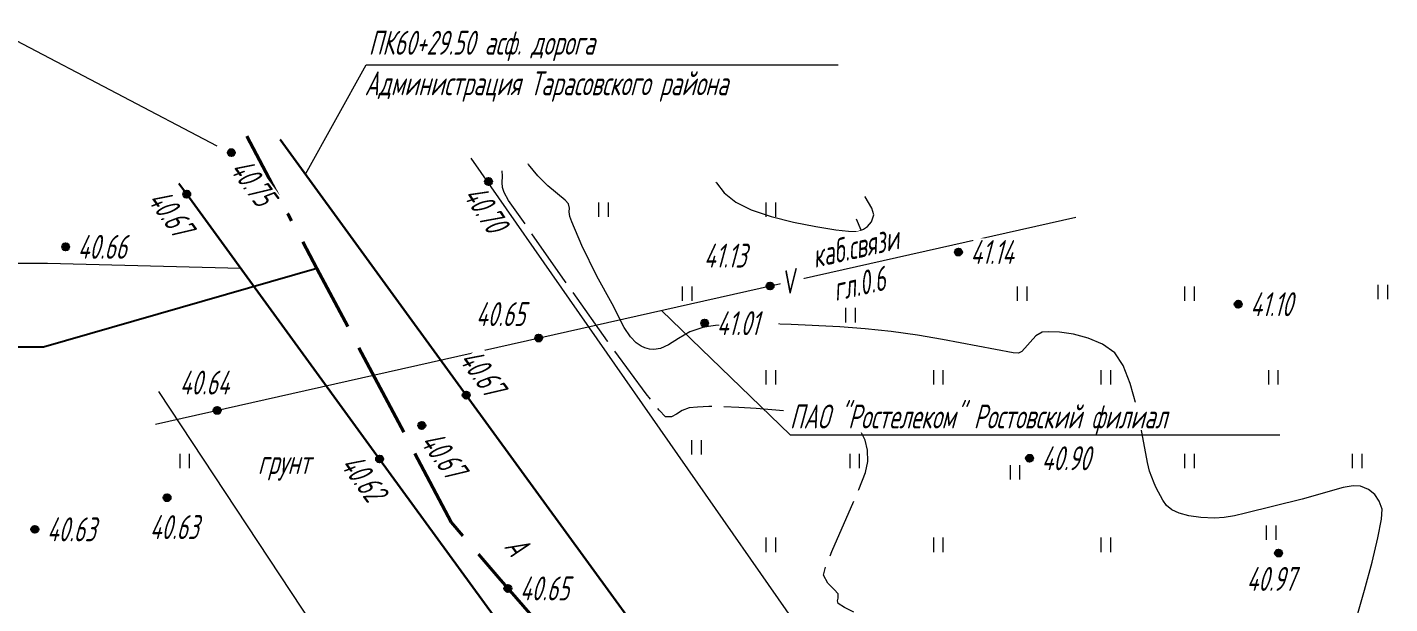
# Model space of a CAD drawing. Extents: x 2208637 to 2213412, y 575334 to 577367.
# Drawn here: x 2211174.4 to 2211231.4, y 576857.3 to 576881.4 of the extents above; entities that cross this region are included whole.
import ezdxf
from ezdxf.enums import TextEntityAlignment as Align

# ---------------------------------------------------------------- set-up
doc = ezdxf.new("R2010")
doc.units = 0
doc.header["$LTSCALE"] = 0.5
doc.linetypes.add('500_122_1_2', pattern=[10, 8, -2])
doc.linetypes.add('500_329_3', pattern=[6, 5, -1])
doc.layers.get('0').update_dxf_attribs({"lineweight": 25})
for name, color, linetype, lineweight in [('ИИ_ГАЗОПРОВОДЫ', 150, 'Continuous', 25), ('ИИ_ГОРИЗОНТАЛИ_ОСН', 32, 'Continuous', 15), ('ИИ_ДОРОГИ_АД', 7, 'Continuous', 25), ('ИИ_КАБЕЛЯ_СВЯЗИ', 212, 'Continuous', 25), ('ИИ_ОТМЕТКИ', 7, 'Continuous', 25), ('ИИ_УГОДЬЯ', 7, 'Continuous', 25)]:
    doc.layers.add(name, color=color, linetype=linetype, lineweight=lineweight)
doc.styles.add('BM431', font='', dxfattribs={"height": 1})
doc.styles.add('GOST 2.304', font='cs_gost2304.shx', dxfattribs={"width": 0.8, "oblique": 15})
doc.styles.get('BM431').set_extended_font_data('bm431', italic=True)
doc.linetypes.add('500_132_1', pattern='A,4,[3,Topography.shx,S=2.5,R=0,X=0,Y=0],4,-2', length=10)

# ---------------------------------------------------------------- blocks, each defined once
blk = doc.blocks.new('500_329_6')
at = {"color": 0, "linetype": 'Continuous', "lineweight": -2}
blk.add_lwpolyline([(0, 0), (1, 0)], dxfattribs=at)
blk = doc.blocks.new('500_401')
at = {"color": 0, "linetype": 'Continuous', "lineweight": -2}
for points in [[(-0.4, 0), (-0.4, 1.2)], [(0.4, 0), (0.4, 1.2)]]:
    blk.add_lwpolyline(points, dxfattribs=at)
blk = doc.blocks.new('500_330_1')
at = {"linetype": 'Continuous', "lineweight": -2}
h = blk.add_hatch(color=0, dxfattribs=at)
h.dxf.hatch_style = 1
edge = h.paths.add_edge_path()
edge.add_arc((0, 0), 0.3, 0, 360)
at = {"color": 0, "linetype": 'Continuous', "lineweight": -2}
blk.add_circle((0, 0), 0.3, dxfattribs=at)
at = {"color": 0, "linetype": 'Continuous', "lineweight": -2, "style": 'GOST 2.304', "flags": 1}
for tag, p in [('Номер', (-1, -1)), ('Номер_рабочей_станции', (-1, -3.5))]:
    blk.add_attdef(tag, text='', height=2, dxfattribs=at).set_placement(p, align=Align.RIGHT)
at = {"color": 0, "linetype": 'Continuous', "lineweight": -2, "style": 'GOST 2.304'}
blk.add_attdef('Высота', (1, -1), '', height=2, dxfattribs=at)
at = {"color": 0, "linetype": 'Continuous', "lineweight": -2, "style": 'GOST 2.304', "flags": 1}
blk.add_attdef('Код', (0, -3.5), '', height=2, dxfattribs=at)
blk = doc.blocks.new('*U64')
at = {"color": 0, "linetype": 'Continuous', "lineweight": -2, "style": 'BM431'}
for tag, p in [('Характеристика', (3, 1.5)), ('Глубина', (3, -3.5))]:
    blk.add_attdef(tag, p, '', height=2, dxfattribs=at)
at = {"color": 7, "linetype": 'Continuous', "lineweight": -2, "true_color": 0xffffff}
blk.add_wipeout([(0, 1.1), (0, -1.1), (1.6, -1.1), (1.6, 1.1)], dxfattribs=at)
at = {"color": 0, "linetype": 'Continuous', "lineweight": -2, "style": 'BM431'}
blk.add_attdef('Индекс_назначения', text='', height=2, dxfattribs=at).set_placement((0, 0), align=Align.MIDDLE_LEFT)

msp = doc.modelspace()

# ---------------------------------------------------------------- linework, layer by layer
at = {"layer": 'ИИ_ГАЗОПРОВОДЫ', "linetype": '500_122_1_2', "lineweight": 40, "elevation": 629.549, "flags": 128}
msp.add_lwpolyline([(2211183.591, 576876.872), (2211186.516, 576871.351), (2211192.136, 576860.751), (2211194.105, 576858.431), (2211205.965, 576844.89), (2211213.428, 576836.486), (2211217.544, 576831.882), (2211223.02, 576825.757), (2211232.134, 576816.04), (2211236.684, 576811.279), (2211241.977, 576805.703), (2211251.484, 576795.729), (2211263.068, 576783.571), (2211267.382, 576779.049)], dxfattribs=at)
at = {"layer": 'ИИ_ГАЗОПРОВОДЫ', "flags": 128}
msp.add_lwpolyline([(2211186.516, 576871.351), (2211175.092, 576868.054), (2211135.89, 576868.054)], dxfattribs=at)
at = {"layer": 'ИИ_ГОРИЗОНТАЛИ_ОСН', "color": 32, "linetype": '500_329_3', "lineweight": 20, "elevation": 40.75, "flags": 128}
msp.add_lwpolyline([(2211212.17, 576847.898), (2211212.304, 576848.159), (2211212.62, 576848.568), (2211213.172, 576849.053), (2211213.994, 576849.571), (2211214.862, 576849.998), (2211216.297, 576850.613), (2211216.647, 576850.818), (2211216.897, 576851.11), (2211217.072, 576851.383), (2211217.371, 576851.916), (2211217.782, 576852.536), (2211217.882, 576852.751), (2211217.912, 576852.924), (2211217.906, 576853.074), (2211217.852, 576853.188), (2211217.511, 576853.254), (2211217.403, 576853.388), (2211217.287, 576853.588), (2211217.108, 576853.778), (2211216.878, 576853.871), (2211215.179, 576854.335), (2211214.436, 576854.56), (2211213.684, 576854.824), (2211212.23, 576855.44), (2211210.47, 576856.249), (2211208.971, 576856.975), (2211208.572, 576857.181), (2211208.304, 576857.343), (2211208.278, 576857.456), (2211208.303, 576857.571), (2211208.302, 576857.746), (2211208.133, 576857.938), (2211207.866, 576858.198), (2211207.698, 576858.537), (2211207.783, 576858.884), (2211208.04, 576859.524), (2211209.17, 576862.108), (2211209.441, 576862.823), (2211209.547, 576863.283), (2211209.525, 576863.76), (2211209.438, 576864.168), (2211209.257, 576864.522), (2211208.955, 576864.838), (2211208.566, 576865.019), (2211207.951, 576865.164), (2211207.192, 576865.277), (2211206.371, 576865.366), (2211204.875, 576865.492), (2211204.155, 576865.543), (2211203.489, 576865.57), (2211202.905, 576865.575), (2211202.427, 576865.558), (2211202.08, 576865.52), (2211201.785, 576865.413), (2211201.55, 576865.264), (2211201.333, 576865.15), (2211201.092, 576865.148), (2211200.825, 576865.422), (2211200.286, 576866.108), (2211198.667, 576868.313), (2211196.795, 576870.943), (2211194.531, 576874.193), (2211194.342, 576874.528), (2211194.276, 576874.727), (2211194.259, 576874.94), (2211194.273, 576875.197), (2211194.267, 576875.483), (2211194.189, 576875.788), (2211194.149, 576875.841)], dxfattribs=at)
at = {"layer": 'ИИ_ГОРИЗОНТАЛИ_ОСН', "elevation": 41, "flags": 128}
for points in [[(2211229.973, 576856.742), (2211230.309, 576857.912), (2211230.617, 576859.07), (2211230.864, 576860.097), (2211231.017, 576860.875), (2211231.045, 576861.285), (2211230.92, 576861.624), (2211230.728, 576861.897), (2211230.469, 576862.105), (2211230.139, 576862.249), (2211229.832, 576862.268), (2211229.414, 576862.197), (2211227.697, 576861.707), (2211225.336, 576861.121), (2211224.871, 576861.013), (2211224.442, 576860.94), (2211224.037, 576860.911), (2211223.468, 576860.936), (2211222.964, 576861.011), (2211222.551, 576861.122), (2211222.254, 576861.257), (2211222.022, 576861.448), (2211221.878, 576861.665), (2211221.599, 576862.175), (2211221.506, 576862.38), (2211221.321, 576862.878), (2211221.238, 576863.239), (2211220.958, 576864.727), (2211220.756, 576865.643), (2211220.508, 576866.534), (2211220.212, 576867.294), (2211219.864, 576867.817), (2211219.359, 576868.186), (2211218.76, 576868.44), (2211218.138, 576868.599), (2211217.562, 576868.68), (2211217.103, 576868.7), (2211216.829, 576868.68), (2211216.564, 576868.538), (2211215.98, 576867.881), (2211215.836, 576867.804), (2211215.624, 576867.823), (2211212.668, 576868.385), (2211211.616, 576868.56), (2211210.524, 576868.715), (2211209.436, 576868.83), (2211208.37, 576868.911), (2211206.335, 576869.009), (2211205.404, 576869.027), (2211204.555, 576869.025), (2211203.808, 576869.003), (2211203.182, 576868.96), (2211202.696, 576868.898), (2211202.111, 576868.706), (2211201.633, 576868.425), (2211201.209, 576868.15), (2211200.874, 576867.999), (2211200.607, 576867.958), (2211200.415, 576867.977), (2211200.23, 576868.03), (2211200.074, 576868.102), (2211199.865, 576868.243), (2211199.626, 576868.491), (2211199.367, 576868.882), (2211198.864, 576869.864), (2211198.221, 576871.027), (2211197.591, 576872.31), (2211197.167, 576873.29), (2211197.083, 576873.519), (2211197.064, 576873.71), (2211197.076, 576873.87), (2211197.039, 576874.049), (2211196.891, 576874.204), (2211196.176, 576874.796), (2211195.748, 576875.213), (2211195.366, 576875.697), (2211195.353, 576875.724)], [(2211203.193, 576874.958), (2211203.213, 576874.921), (2211203.543, 576874.506), (2211204.031, 576874.111), (2211204.67, 576873.797), (2211205.507, 576873.519), (2211206.443, 576873.283), (2211207.377, 576873.097), (2211208.209, 576872.968), (2211208.735, 576872.911), (2211209.014, 576872.897), (2211209.17, 576872.91), (2211209.362, 576872.989), (2211209.527, 576873.1), (2211209.694, 576873.292), (2211209.799, 576873.594), (2211209.705, 576873.862), (2211209.432, 576874.337), (2211209.423, 576874.35)]]:
    msp.add_lwpolyline(points, dxfattribs=at)
at = {"layer": 'ИИ_ДОРОГИ_АД', "lineweight": 20, "flags": 128}
for points in [[(2211182.344, 576876.457), (2211173.957, 576880.854), (2211153.602, 576880.854)], [(2211186.039, 576875.284), (2211188.575, 576879.854), (2211208.305, 576879.854)], [(2211192.956, 576875.958), (2211206.53, 576856.49), (2211216.503, 576841.299), (2211222.51, 576832.99), (2211229.471, 576823.163), (2211233.079, 576818.289)], [(2211183.341, 576871.345), (2211175.26, 576871.548), (2211155.261, 576871.548)], [(2211199.125, 576838.854), (2211194.84, 576843.61), (2211186.838, 576855.719), (2211179.906, 576866.21)]]:
    msp.add_lwpolyline(points, dxfattribs=at)
at = {"layer": 'ИИ_ДОРОГИ_АД', "lineweight": 30, "flags": 128}
for points in [[(2211184.981, 576876.736), (2211192.76, 576866.057), (2211201.01, 576854.734), (2211209.531, 576843.037), (2211210.937, 576841.107), (2211230.187, 576814.829)], [(2211180.753, 576874.896), (2211181.077, 576874.452), (2211189.139, 576863.386), (2211197.317, 576852.161), (2211207.303, 576838.453), (2211212.316, 576831.61)]]:
    msp.add_lwpolyline(points, dxfattribs=at)
at = {"layer": 'ИИ_КАБЕЛЯ_СВЯЗИ', "linetype": '500_132_1', "lineweight": 20, "elevation": -0.602, "flags": 128}
msp.add_lwpolyline([(2211179.772, 576864.838), (2211218.243, 576873.489)], dxfattribs=at)
at = {"layer": 'ИИ_КАБЕЛЯ_СВЯЗИ', "lineweight": 20, "flags": 128}
msp.add_lwpolyline([(2211200.923, 576869.594), (2211206.299, 576864.396), (2211226.768, 576864.396)], dxfattribs=at)

# ---------------------------------------------------------------- block references
at = {"layer": 'ИИ_ГОРИЗОНТАЛИ_ОСН', "xscale": 0.5, "yscale": 0.5, "zscale": 0.5, "rotation": 112.4386253501353}
msp.add_blockref('500_329_6', (2211209.266, 576872.95, 41), dxfattribs=at)
at = {"layer": 'ИИ_УГОДЬЯ', "lineweight": 20, "xscale": 0.5, "yscale": 0.5, "zscale": 0.5}
for p in [(2211198.5, 576873.5), (2211205.5, 576873.5), (2211202, 576870), (2211216, 576870), (2211223, 576870), (2211231.074, 576870.058), (2211208.823, 576869.096), (2211205.5, 576866.5), (2211212.5, 576866.5), (2211219.5, 576866.5), (2211226.5, 576866.5), (2211202.393, 576863.579), (2211181, 576863), (2211209, 576863), (2211223, 576863), (2211230, 576863), (2211215.704, 576862.526), (2211226.411, 576860.003), (2211205.5, 576859.5), (2211212.5, 576859.5), (2211219.5, 576859.5)]:
    msp.add_blockref('500_401', p, dxfattribs=at)

# ---------------------------------------------------------------- wipeouts: each hides what was drawn before it
at = {"lineweight": 0}
for points, layer in [([(2211188.733, 576880.208), (2211200.981, 576880.208), (2211200.981, 576881.425), (2211188.733, 576881.425)], 'ИИ_ДОРОГИ_АД'), ([(2211175.348, 576859.877), (2211178.149, 576859.877), (2211178.149, 576861.075), (2211175.348, 576861.075)], 'ИИ_ОТМЕТКИ')]:
    msp.add_wipeout(points, dxfattribs=at).dxf.layer = layer

# ---------------------------------------------------------------- next in the draw order: block references
at = {"layer": 'ИИ_ОТМЕТКИ'}
ref = msp.add_blockref('500_330_1', (2211174.731, 576860.447, 40.627), dxfattribs=dict(at, xscale=0.5, yscale=0.5, zscale=0.5))
ref.add_attrib('Высота', '40.63', (2211175.231, 576859.947), dxfattribs={"layer": '0', "color": 0, "linetype": 'Continuous', "lineweight": -2, "height": 1, "style": 'GOST 2.304', "oblique": 15, "width": 0.8})

# ---------------------------------------------------------------- next in the draw order: texts
at = {"layer": 'ИИ_ДОРОГИ_АД', "lineweight": 20, "ltscale": 0.5, "style": 'GOST 2.304', "oblique": 15, "width": 0.8}
msp.add_text('ПК60+29.50 асф. дорога', height=1, dxfattribs=at).set_placement((2211188.683, 576880.278, 40.75))

# ---------------------------------------------------------------- next in the draw order: wipeouts: each hides what was drawn before it
at = {"lineweight": 0}
for points, layer in [([(2211158.411, 576868.39), (2211174.779, 576868.39), (2211174.779, 576869.607), (2211158.411, 576869.607)], 'ИИ_ГАЗОПРОВОДЫ'), ([(2211135.775, 576866.627), (2211175.003, 576866.627), (2211175.003, 576867.798), (2211135.775, 576867.798)], 'ИИ_ГАЗОПРОВОДЫ'), ([(2211188.563, 576878.513), (2211208.391, 576878.513), (2211208.391, 576879.684), (2211188.563, 576879.684)], 'ИИ_ДОРОГИ_АД'), ([(2211155.306, 576870.125), (2211175.133, 576870.125), (2211175.133, 576871.296), (2211155.306, 576871.296)], 'ИИ_ДОРОГИ_АД'), ([(2211184.127, 576862.69), (2211187.284, 576862.69), (2211187.284, 576863.561), (2211184.127, 576863.561)], 'ИИ_ДОРОГИ_АД'), ([(2211194.286, 576859.632), (2211194.698, 576859.066), (2211195.619, 576859.738), (2211195.207, 576860.303)], 'ИИ_ДОРОГИ_АД'), ([(2211206.339, 576870.228), (2211206.983, 576870.373), (2211206.732, 576871.485), (2211206.088, 576871.34)], 'ИИ_КАБЕЛЯ_СВЯЗИ'), ([(2211206.335, 576864.591), (2211226.662, 576864.591), (2211226.662, 576865.757), (2211206.335, 576865.757)], 'ИИ_КАБЕЛЯ_СВЯЗИ'), ([(2211182.85, 576875.352), (2211184.523, 576873.081), (2211185.441, 576873.757), (2211183.768, 576876.028)], 'ИИ_ОТМЕТКИ'), ([(2211192.604, 576874.275), (2211194.153, 576871.916), (2211195.106, 576872.542), (2211193.557, 576874.9)], 'ИИ_ОТМЕТКИ'), ([(2211176.634, 576871.681), (2211179.355, 576871.681), (2211179.355, 576872.879), (2211176.634, 576872.879)], 'ИИ_ОТМЕТКИ'), ([(2211202.806, 576871.313), (2211205.247, 576871.313), (2211205.247, 576872.453), (2211202.806, 576872.453)], 'ИИ_ОТМЕТКИ'), ([(2211213.948, 576871.462), (2211216.248, 576871.462), (2211216.248, 576872.602), (2211213.948, 576872.602)], 'ИИ_ОТМЕТКИ'), ([(2211225.643, 576869.283), (2211228.084, 576869.283), (2211228.084, 576870.423), (2211225.643, 576870.423)], 'ИИ_ОТМЕТКИ'), ([(2211193.28, 576868.87), (2211196.081, 576868.87), (2211196.081, 576870.068), (2211193.28, 576870.068)], 'ИИ_ОТМЕТКИ'), ([(2211203.342, 576868.491), (2211205.803, 576868.491), (2211205.803, 576869.631), (2211203.342, 576869.631)], 'ИИ_ОТМЕТКИ'), ([(2211192.435, 576867.397), (2211194.096, 576865.117), (2211195.064, 576865.822), (2211193.403, 576868.102)], 'ИИ_ОТМЕТКИ'), ([(2211180.898, 576866.01), (2211183.558, 576866.01), (2211183.558, 576867.208), (2211180.898, 576867.208)], 'ИИ_ОТМЕТКИ'), ([(2211190.808, 576863.954), (2211192.481, 576861.683), (2211193.445, 576862.393), (2211191.772, 576864.664)], 'ИИ_ОТМЕТКИ'), ([(2211216.921, 576862.847), (2211219.722, 576862.847), (2211219.722, 576863.987), (2211216.921, 576863.987)], 'ИИ_ОТМЕТКИ'), ([(2211179.648, 576859.971), (2211182.449, 576859.971), (2211182.449, 576861.169), (2211179.648, 576861.169)], 'ИИ_ОТМЕТКИ'), ([(2211195.119, 576857.408), (2211197.92, 576857.408), (2211197.92, 576858.606), (2211195.119, 576858.606)], 'ИИ_ОТМЕТКИ'), ([(2211225.489, 576857.806), (2211228.31, 576857.806), (2211228.31, 576858.946), (2211225.489, 576858.946)], 'ИИ_ОТМЕТКИ')]:
    msp.add_wipeout(points, dxfattribs=at).dxf.layer = layer

# ---------------------------------------------------------------- next in the draw order: block references
at = {"layer": 'ИИ_ОТМЕТКИ'}
ref = msp.add_blockref('500_330_1', (2211182.943, 576876.187, 40.745), dxfattribs=dict(at, xscale=0.5, yscale=0.5, zscale=0.5, rotation=306.3744145757133))
ref.add_attrib('Высота', '40.75', (2211182.837, 576875.488, 40.745), dxfattribs={"layer": '0', "color": 0, "linetype": 'Continuous', "lineweight": -2, "height": 1, "rotation": 306.3744, "style": 'GOST 2.304', "oblique": 15, "width": 0.8})
ref = msp.add_blockref('500_330_1', (2211193.691, 576874.979, 40.698), dxfattribs=dict(at, xscale=0.5, yscale=0.5, zscale=0.5, rotation=303.2841712126424))
ref.add_attrib('Высота', '40.70', (2211192.599, 576874.411, 0.138), dxfattribs={"layer": '0', "color": 0, "linetype": 'Continuous', "lineweight": -2, "height": 1, "rotation": 303.2842, "style": 'GOST 2.304', "oblique": 15, "width": 0.8})
ref = msp.add_blockref('500_330_1', (2211176.017, 576872.251, 40.657), dxfattribs=dict(at, xscale=0.5, yscale=0.5, zscale=0.5))
ref.add_attrib('Высота', '40.66', (2211176.517, 576871.751, 40.657), dxfattribs={"layer": '0', "color": 0, "linetype": 'Continuous', "lineweight": -2, "height": 1, "style": 'GOST 2.304', "oblique": 15, "width": 0.8})
ref = msp.add_blockref('500_330_1', (2211213.331, 576872.032, 41.143), dxfattribs=dict(at, xscale=0.5, yscale=0.5, zscale=0.5))
ref.add_attrib('Высота', '41.14', (2211213.831, 576871.532, -27.429), dxfattribs={"layer": '0', "color": 0, "linetype": 'Continuous', "lineweight": -2, "height": 1, "style": 'GOST 2.304', "oblique": 15, "width": 0.8})
ref = msp.add_blockref('500_330_1', (2211195.787, 576868.439, 40.652), dxfattribs=dict(at, xscale=0.5, yscale=0.5, zscale=0.5))
ref.add_attrib('Высота', '40.65', (2211193.163, 576868.94), dxfattribs={"layer": '0', "color": 0, "linetype": 'Continuous', "lineweight": -2, "height": 1, "style": 'GOST 2.304', "oblique": 15, "width": 0.8})
ref = msp.add_blockref('500_330_1', (2211225.026, 576869.853, 41.097), dxfattribs=dict(at, xscale=0.5, yscale=0.5, zscale=0.5))
ref.add_attrib('Высота', '41.10', (2211225.526, 576869.353, -27.398), dxfattribs={"layer": '0', "color": 0, "linetype": 'Continuous', "lineweight": -2, "height": 1, "style": 'GOST 2.304', "oblique": 15, "width": 0.8})
ref = msp.add_blockref('500_330_1', (2211202.725, 576869.061, 41.012), dxfattribs=dict(at, xscale=0.5, yscale=0.5, zscale=0.5))
ref.add_attrib('Высота', '41.01', (2211203.225, 576868.561, -27.341), dxfattribs={"layer": '0', "color": 0, "linetype": 'Continuous', "lineweight": -2, "height": 1, "style": 'GOST 2.304', "oblique": 15, "width": 0.8})
ref = msp.add_blockref('500_330_1', (2211192.76, 576866.057, 40.675), dxfattribs=dict(at, xscale=0.5, yscale=0.5, zscale=0.5, rotation=306.0738231355654))
ref.add_attrib('Высота', '40.67', (2211192.423, 576867.533), dxfattribs={"layer": '0', "color": 0, "linetype": 'Continuous', "lineweight": -2, "height": 1, "rotation": 306.0738, "style": 'GOST 2.304', "oblique": 15, "width": 0.8})
ref = msp.add_blockref('500_330_1', (2211182.351, 576865.418, 40.636), dxfattribs=dict(at, xscale=0.5, yscale=0.5, zscale=0.5))
ref.add_attrib('Высота', '40.64', (2211180.781, 576866.08), dxfattribs={"layer": '0', "color": 0, "linetype": 'Continuous', "lineweight": -2, "height": 1, "style": 'GOST 2.304', "oblique": 15, "width": 0.8})
ref = msp.add_blockref('500_330_1', (2211190.901, 576864.789, 40.667), dxfattribs=dict(at, xscale=0.5, yscale=0.5, zscale=0.5, rotation=306.3744145757133))
ref.add_attrib('Высота', '40.67', (2211190.795, 576864.09, 40.807), dxfattribs={"layer": '0', "color": 0, "linetype": 'Continuous', "lineweight": -2, "height": 1, "rotation": 306.3744, "style": 'GOST 2.304', "oblique": 15, "width": 0.8})
ref = msp.add_blockref('500_330_1', (2211216.304, 576863.417, 40.901), dxfattribs=dict(at, xscale=0.5, yscale=0.5, zscale=0.5))
ref.add_attrib('Высота', '40.90', (2211216.804, 576862.917, -27.268), dxfattribs={"layer": '0', "color": 0, "linetype": 'Continuous', "lineweight": -2, "height": 1, "style": 'GOST 2.304', "oblique": 15, "width": 0.8})
ref = msp.add_blockref('500_330_1', (2211180.255, 576861.769, 40.625), dxfattribs=dict(at, xscale=0.5, yscale=0.5, zscale=0.5))
ref.add_attrib('Высота', '40.63', (2211179.531, 576860.041), dxfattribs={"layer": '0', "color": 0, "linetype": 'Continuous', "lineweight": -2, "height": 1, "style": 'GOST 2.304', "oblique": 15, "width": 0.8})
ref = msp.add_blockref('500_330_1', (2211226.711, 576859.456, 40.974), dxfattribs=dict(at, xscale=0.5, yscale=0.5, zscale=0.5))
ref.add_attrib('Высота', '40.97', (2211225.372, 576857.876), dxfattribs={"layer": '0', "color": 0, "linetype": 'Continuous', "lineweight": -2, "height": 1, "style": 'GOST 2.304', "oblique": 15, "width": 0.8})
ref = msp.add_blockref('500_330_1', (2211194.502, 576857.978, 40.65), dxfattribs=dict(at, xscale=0.5, yscale=0.5, zscale=0.5))
ref.add_attrib('Высота', '40.65', (2211195.002, 576857.478, 560.976), dxfattribs={"layer": '0', "color": 0, "linetype": 'Continuous', "lineweight": -2, "height": 1, "style": 'GOST 2.304', "oblique": 15, "width": 0.8})

# ---------------------------------------------------------------- next in the draw order: texts
at = {"layer": 'ИИ_ДОРОГИ_АД', "lineweight": 20, "ltscale": 0.5, "style": 'GOST 2.304', "oblique": 15, "width": 0.8}
msp.add_text('Администрация Тарасовского района', height=1, dxfattribs=at).set_placement((2211188.513, 576878.583))
at = {"layer": 'ИИ_ДОРОГИ_АД', "ltscale": 0.5, "style": 'GOST 2.304', "oblique": 15, "width": 0.8}
msp.add_text('грунт', height=1, dxfattribs=at).set_placement((2211184.054, 576862.76, -88.25))
msp.add_text('А', height=1, rotation=306.0738, dxfattribs=at).set_placement((2211194.313, 576859.714, -88.25))
at = {"layer": 'ИИ_КАБЕЛЯ_СВЯЗИ', "lineweight": 20, "ltscale": 2, "style": 'GOST 2.304', "oblique": 15, "width": 0.8}
msp.add_text('ПАО "Ростелеком" Ростовский филиал', height=1, dxfattribs=at).set_placement((2211206.285, 576864.661))

# ---------------------------------------------------------------- next in the draw order: wipeouts: each hides what was drawn before it
at = {"lineweight": 0}
for points, layer in [([(2211207.388, 576871.307), (2211212.293, 576872.41), (2211212.038, 576873.548), (2211207.132, 576872.445)], 'ИИ_КАБЕЛЯ_СВЯЗИ'), ([(2211179.413, 576874.07), (2211181.074, 576871.79), (2211182.043, 576872.495), (2211180.381, 576874.775)], 'ИИ_ОТМЕТКИ'), ([(2211187.475, 576863.004), (2211189.138, 576860.722), (2211190.122, 576861.438), (2211188.459, 576863.721)], 'ИИ_ОТМЕТКИ')]:
    msp.add_wipeout(points, dxfattribs=at).dxf.layer = layer

# ---------------------------------------------------------------- next in the draw order: block references
at = {"layer": 'ИИ_ОТМЕТКИ'}
ref = msp.add_blockref('500_330_1', (2211181.077, 576874.452, 40.671), dxfattribs=dict(at, xscale=0.4999999999999999, yscale=0.4999999999999999, zscale=0.4999999999999999, rotation=306.0738231356202))
ref.add_attrib('Высота', '40.67', (2211179.401, 576874.206), dxfattribs={"layer": '0', "color": 0, "linetype": 'Continuous', "lineweight": -2, "height": 1, "rotation": 306.0738, "style": 'GOST 2.304', "oblique": 15, "width": 0.8})
ref = msp.add_blockref('500_330_1', (2211189.139, 576863.386, 40.618), dxfattribs=dict(at, xscale=0.4999999999999999, yscale=0.4999999999999999, zscale=0.4999999999999999, rotation=306.0738231356202))
ref.add_attrib('Высота', '40.62', (2211187.462, 576863.14, 0.036), dxfattribs={"layer": '0', "color": 0, "linetype": 'Continuous', "lineweight": -2, "height": 1, "rotation": 306.0738, "style": 'GOST 2.304', "oblique": 15, "width": 0.8})

# ---------------------------------------------------------------- next in the draw order: wipeouts: each hides what was drawn before it
at = {"lineweight": 0}
msp.add_wipeout([(2211208.284, 576869.926), (2211211.118, 576870.563), (2211210.855, 576871.732), (2211208.021, 576871.095)], dxfattribs=at).dxf.layer = 'ИИ_КАБЕЛЯ_СВЯЗИ'

# ---------------------------------------------------------------- next in the draw order: block references
at = {"layer": 'ИИ_КАБЕЛЯ_СВЯЗИ'}
ref = msp.add_blockref('*U64', (2211205.903, 576870.714, -0.602), dxfattribs=dict(at, xscale=0.4999999999999998, yscale=0.4999999999999998, zscale=0.4999999999999998, rotation=12.67444127134468))
ref.add_attrib('Индекс_назначения', 'V', dxfattribs={"layer": '0', "color": 0, "linetype": 'Continuous', "lineweight": -2, "height": 1, "rotation": 12.6744, "style": 'GOST 2.304', "oblique": 15, "width": 0.8}).set_placement((2211205.903, 576870.714, -0.602), align=Align.MIDDLE_LEFT)
ref.add_attrib('Характеристика', 'каб.связи', (2211207.324, 576871.365), dxfattribs={"layer": '0', "color": 0, "linetype": 'Continuous', "lineweight": -2, "height": 1, "rotation": 12.6744, "style": 'GOST 2.304', "oblique": 15, "width": 0.8})
ref.add_attrib('Глубина', 'гл.0.6', (2211208.197, 576869.978), dxfattribs={"layer": '0', "color": 0, "linetype": 'Continuous', "lineweight": -2, "height": 1, "rotation": 12.6744, "style": 'GOST 2.304', "oblique": 15, "width": 0.8})

# ---------------------------------------------------------------- next in the draw order: block references
at = {"layer": 'ИИ_ОТМЕТКИ'}
ref = msp.add_blockref('500_330_1', (2211205.457, 576870.614, 41.129), dxfattribs=dict(at, xscale=0.5, yscale=0.5, zscale=0.5))
ref.add_attrib('Высота', '41.13', (2211202.689, 576871.383), dxfattribs={"layer": '0', "color": 0, "linetype": 'Continuous', "lineweight": -2, "height": 1, "style": 'GOST 2.304', "oblique": 15, "width": 0.8})

doc.saveas('drawing.dxf')
